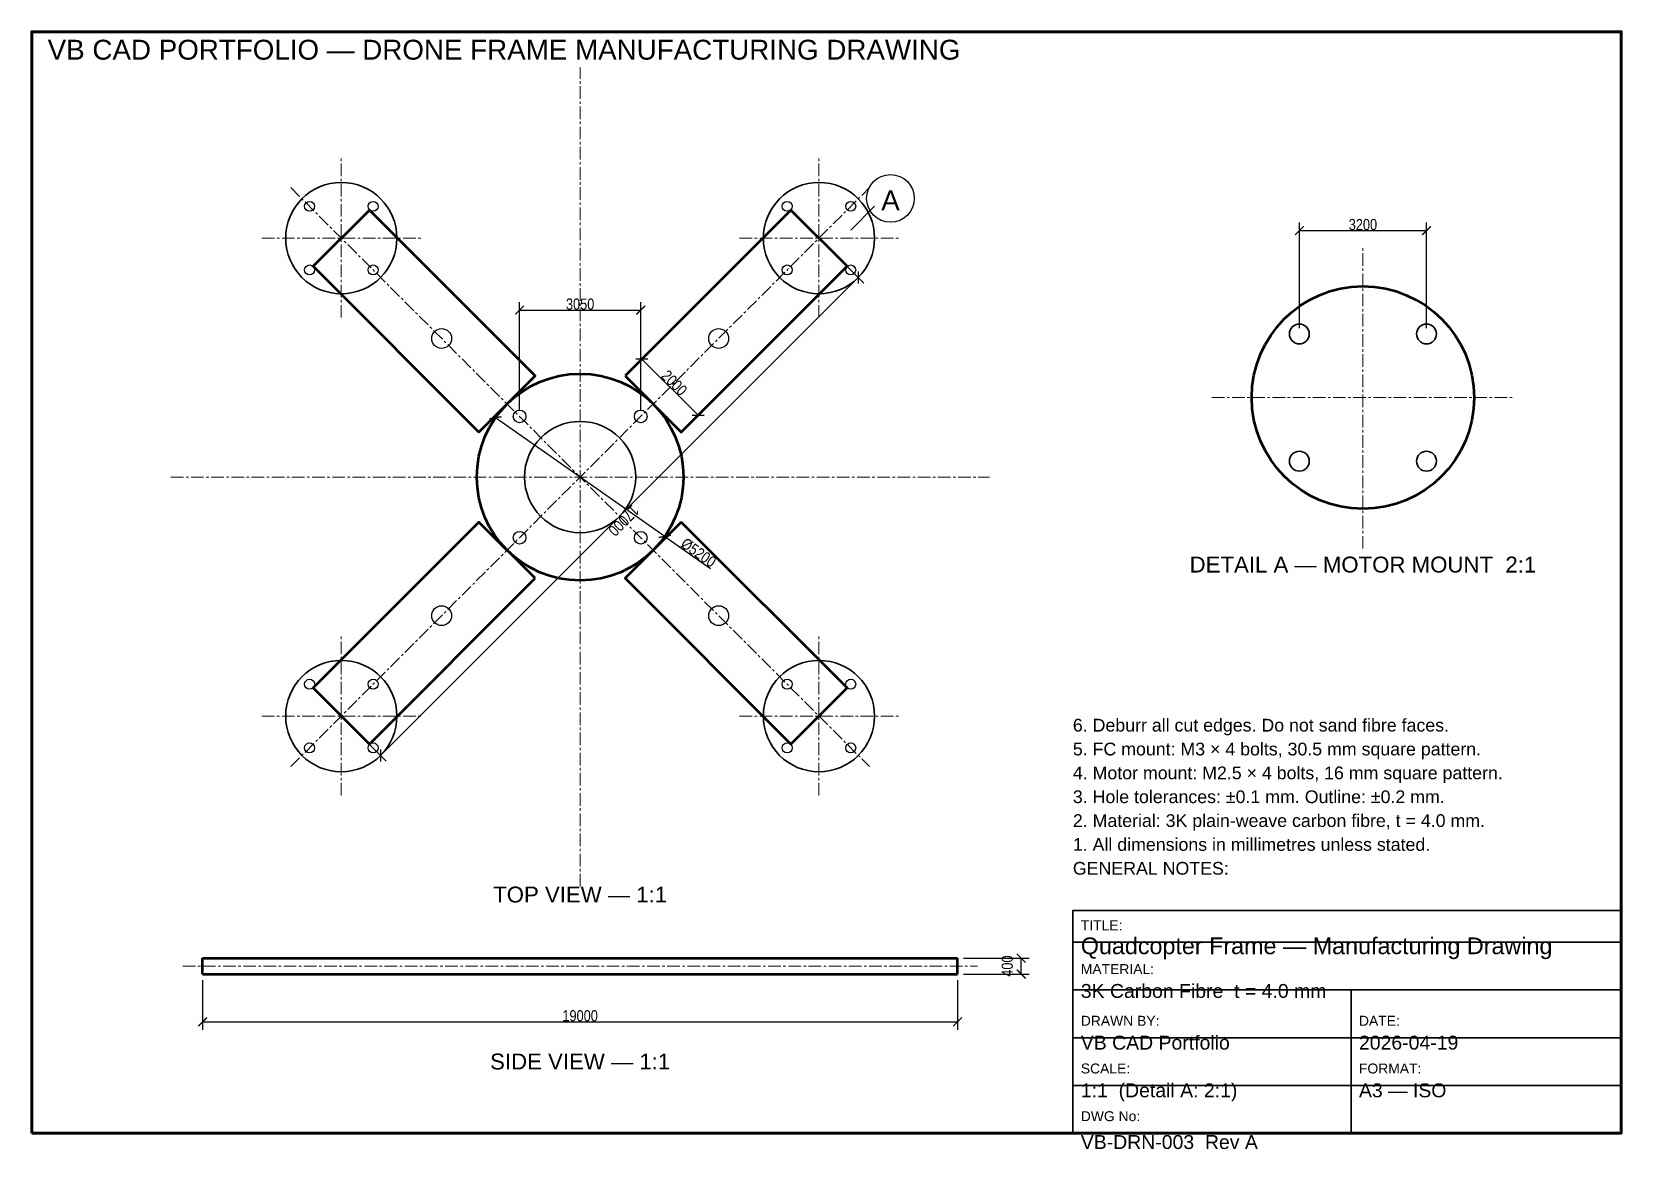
# Model space of a CAD drawing. Header units: millimetres. Extents: x 10 to 410, y 6 to 287.
import ezdxf
from ezdxf.enums import TextEntityAlignment as Align

# ---------------------------------------------------------------- set-up
doc = ezdxf.new("R2010")
doc.units = ezdxf.units.MM
doc.linetypes.add('CENTER', pattern=[5.08, 3.175, -0.635, 0.635, -0.635])
for name, color, linetype, lineweight in [('CENTERLINE', 1, 'CENTER', 13), ('NOTES', 2, 'Continuous', 13), ('OUTLINE', 7, 'Continuous', 50), ('TITLE_BLOCK', 7, 'Continuous', 35)]:
    doc.layers.add(name, color=color, linetype=linetype, lineweight=lineweight)
doc.styles.add('DRAWING', font='Arial')
doc.styles.add('OpenSansCondensed-Light', font='OpenSansCondensed-Light.ttf')
doc.dimstyles.new('EZDXF', dxfattribs={"dimtxt": 0.25, "dimasz": 0.175, "dimexe": 0.375, "dimexo": 0.125, "dimgap": 0.1, "dimtad": 1, "dimlfac": 100, "dimzin": 12, "dimdsep": 46, "dimtxsty": 'OpenSansCondensed-Light', "dimblk": 'ARCHTICK', "dimcen": 2.5, "dimazin": 3, "dimtfac": 0.5, "dimtmove": 2, "dimatfit": 3})

# ---------------------------------------------------------------- blocks, each defined once
blk = doc.blocks.new('_ARCHTICK')
at = {"color": 0, "linetype": 'BYBLOCK', "const_width": 0.15}
blk.add_lwpolyline([(-0.5, -0.5), (0.5, 0.5)], dxfattribs=at)

msp = doc.modelspace()

# ---------------------------------------------------------------- linework, layer by layer
at = {"layer": 'CENTERLINE'}
for p, q in [((148, 72), (148, 278)), ((87.89592, 215.10408), (87.89592, 255.10408)), ((208.10408, 215.10408), (208.10408, 255.10408)), ((75.168, 102.168), (220.832, 247.832)), ((75.168, 247.832), (220.832, 102.168)), ((67.89592, 235.10408), (107.89592, 235.10408)), ((188.10408, 235.10408), (228.10408, 235.10408)), ((345, 157), (345, 233)), ((307, 195), (383, 195)), ((45, 175), (251, 175)), ((87.89592, 94.89592), (87.89592, 134.89592)), ((208.10408, 94.89592), (208.10408, 134.89592)), ((67.89592, 114.89592), (107.89592, 114.89592)), ((188.10408, 114.89592), (228.10408, 114.89592)), ((48, 52), (248, 52))]:
    msp.add_line(p, q, dxfattribs=at)
at = {"layer": 'NOTES', "lineweight": 25}
msp.add_line((222.10408, 243.10408), (216.10408, 237.10408), dxfattribs=at)
msp.add_circle((226.10408, 245.10408), 6, dxfattribs=at)
at = {"layer": 'OUTLINE', "lineweight": 50}
for p, q in [((53, 54), (243, 54)), ((53, 50), (53, 54)), ((243, 50), (243, 54)), ((53, 50), (243, 50))]:
    msp.add_line(p, q, dxfattribs=at)
for points in [[(122.54416, 186.31371), (136.68629, 200.45584), (94.96699, 242.17514), (80.82486, 228.03301)], [(159.31371, 200.45584), (173.45584, 186.31371), (215.17514, 228.03301), (201.03301, 242.17514)], [(136.68629, 149.54416), (122.54416, 163.68629), (80.82486, 121.96699), (94.96699, 107.82486)], [(173.45584, 163.68629), (159.31371, 149.54416), (201.03301, 107.82486), (215.17514, 121.96699)]]:
    msp.add_lwpolyline(points, close=True, dxfattribs=at)
at = {"layer": 'OUTLINE', "lineweight": 35}
for centre, radius in [((87.89592, 235.10408), 14), ((208.10408, 235.10408), 14), ((329, 211), 2.5), ((361, 211), 2.5), ((148, 175), 14), ((329, 179), 2.5), ((361, 179), 2.5), ((87.89592, 114.89592), 14), ((208.10408, 114.89592), 14)]:
    msp.add_circle(centre, radius, dxfattribs=at)
at = {"layer": 'OUTLINE', "lineweight": 25}
for centre, radius in [((79.89592, 243.10408), 1.25), ((95.89592, 243.10408), 1.25), ((200.10408, 243.10408), 1.25), ((216.10408, 243.10408), 1.25), ((79.89592, 227.10408), 1.25), ((95.89592, 227.10408), 1.25), ((200.10408, 227.10408), 1.25), ((216.10408, 227.10408), 1.25), ((113.13964, 209.86036), 2.5), ((182.86036, 209.86036), 2.5), ((132.75, 190.25), 1.6), ((163.25, 190.25), 1.6), ((132.75, 159.75), 1.6), ((163.25, 159.75), 1.6), ((113.13964, 140.13964), 2.5), ((182.86036, 140.13964), 2.5), ((79.89592, 122.89592), 1.25), ((95.89592, 122.89592), 1.25), ((200.10408, 122.89592), 1.25), ((216.10408, 122.89592), 1.25), ((79.89592, 106.89592), 1.25), ((95.89592, 106.89592), 1.25), ((200.10408, 106.89592), 1.25), ((216.10408, 106.89592), 1.25)]:
    msp.add_circle(centre, radius, dxfattribs=at)
at = {"layer": 'OUTLINE', "lineweight": 50}
for centre, radius in [((345, 195), 28), ((148, 175), 26)]:
    msp.add_circle(centre, radius, dxfattribs=at)
at = {"layer": 'TITLE_BLOCK', "lineweight": 35}
for p, q in [((272, 58), (410, 58)), ((272, 46), (410, 46)), ((342, 10), (342, 46)), ((272, 34), (410, 34)), ((272, 22), (410, 22))]:
    msp.add_line(p, q, dxfattribs=at)
at = {"layer": 'TITLE_BLOCK', "lineweight": 60}
msp.add_lwpolyline([(10, 10), (410, 10), (410, 287), (10, 287)], close=True, dxfattribs=at)
at = {"layer": 'TITLE_BLOCK', "lineweight": 35}
msp.add_lwpolyline([(272, 10), (410, 10), (410, 66), (272, 66)], close=True, dxfattribs=at)

# ---------------------------------------------------------------- texts
at = {"layer": 'NOTES', "style": 'DRAWING'}
for s, height, p in [('A', 5, (226.10408, 242.10408)), ('DETAIL A — MOTOR MOUNT  2:1', 4, (345, 151)), ('TOP VIEW — 1:1', 4, (148, 68)), ('SIDE VIEW — 1:1', 4, (148, 26))]:
    msp.add_text(s, height=height, dxfattribs=at).set_placement(p, align=Align.CENTER)
for s, height, p in [('6. Deburr all cut edges. Do not sand fibre faces.', 3.2, (272, 111)), ('5. FC mount: M3 × 4 bolts, 30.5 mm square pattern.', 3.2, (272, 105)), ('4. Motor mount: M2.5 × 4 bolts, 16 mm square pattern.', 3.2, (272, 99)), ('3. Hole tolerances: ±0.1 mm. Outline: ±0.2 mm.', 3.2, (272, 93)), ('2. Material: 3K plain-weave carbon fibre, t = 4.0 mm.', 3.2, (272, 87)), ('1. All dimensions in millimetres unless stated.', 3.2, (272, 81)), ('GENERAL NOTES:', 3.2, (272, 75)), ('TITLE:', 2.5, (274, 61)), ('Quadcopter Frame — Manufacturing Drawing', 4.2, (274, 55)), ('MATERIAL:', 2.5, (274, 50)), ('3K Carbon Fibre  t = 4.0 mm', 3.5, (274, 44)), ('DRAWN BY:', 2.5, (274, 37)), ('DATE:', 2.5, (344, 37)), ('VB CAD Portfolio', 3.5, (274, 31)), ('2026-04-19', 3.5, (344, 31)), ('SCALE:', 2.5, (274, 25)), ('FORMAT:', 2.5, (344, 25)), ('1:1  (Detail A: 2:1)', 3.5, (274, 19)), ('A3 — ISO', 3.5, (344, 19)), ('DWG No:', 2.5, (274, 13)), ('VB-DRN-003  Rev A', 3.5, (274, 6))]:
    msp.add_text(s, height=height, dxfattribs=at).set_placement(p)
at = {"layer": 'TITLE_BLOCK', "style": 'DRAWING'}
msp.add_text('VB CAD PORTFOLIO — DRONE FRAME MANUFACTURING DRAWING', height=5, dxfattribs=at).set_placement((14, 280))

# ---------------------------------------------------------------- dimensions: what is measured, and where the dimension line sits
for base, p1, p2 in [((329, 237), (329, 211), (361, 211)), ((132.75, 217), (132.75, 190.25), (163.25, 190.25)), ((53, 38), (53, 50), (243, 50))]:
    msp.add_linear_dim(base=base, p1=p1, p2=p2, dimstyle='EZDXF', override={"dimtxt": 2.8, "dimasz": 2.2, "dimexe": 2, "dimexo": 1.5}).render()
for base, p1, p2, angle in [((218.00357, 225.20458), (208.10408, 235.10408), (87.89592, 114.89592), 225), ((163.55635, 204.69848), (159.31371, 200.45584), (173.45584, 186.31371), 315), ((259, 50), (243, 50), (243, 54), 90)]:
    msp.add_linear_dim(base=base, p1=p1, p2=p2, angle=angle, dimstyle='EZDXF', override={"dimtxt": 2.8, "dimasz": 2.2, "dimexe": 2, "dimexo": 1.5}).render()
msp.add_diameter_dim_2p(p1=(126.70205, 189.91299), p2=(169.29795, 160.08701), dimstyle='EZDXF', override={"dimtxt": 2.8, "dimasz": 2.2, "dimexe": 2, "dimexo": 1.5}).render()

doc.saveas('drawing.dxf')
